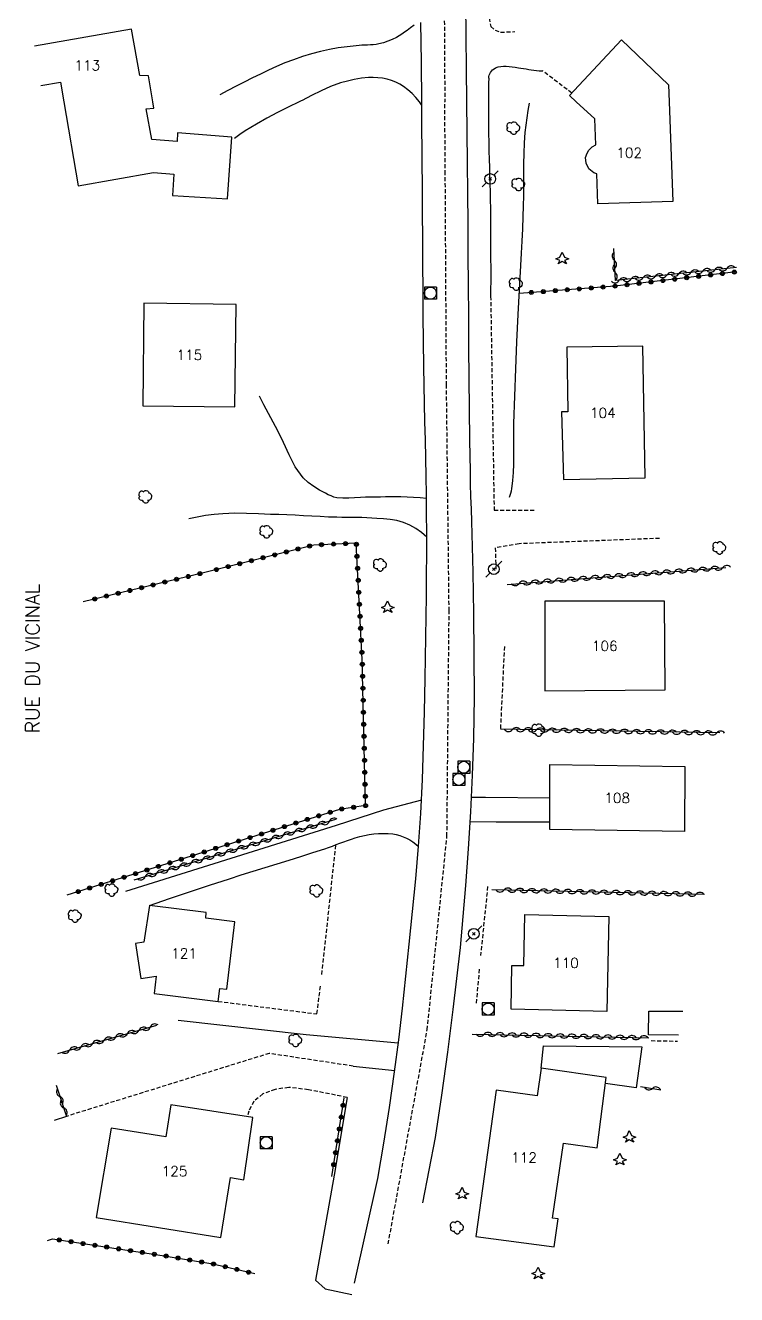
# Model space of a CAD drawing. Header units: millimetres. Extents: x 254000 to 255000, y 44022 to 45000.
# Drawn here: x 254123.8 to 254212.7, y 44022 to 44180.5 of the extents above; entities that cross this region are included whole.
import ezdxf
from ezdxf.enums import TextEntityAlignment as Align

# ---------------------------------------------------------------- set-up
doc = ezdxf.new("R2010")
doc.units = ezdxf.units.MM
doc.linetypes.add('DASHED', pattern=[0.75, 0.5, -0.25])
doc.layers.get('0').update_dxf_attribs({"linetype": 'CONTINUOUS'})
for name, color, linetype in [('W0001', 6, 'DASHED'), ('W0008', 7, 'CONTINUOUS'), ('W0017', 7, 'CONTINUOUS'), ('W0101', 7, 'CONTINUOUS'), ('W0104', 1, 'CONTINUOUS'), ('W0112', 1, 'DASHED'), ('W0211', 2, 'CONTINUOUS'), ('W0214', 2, 'CONTINUOUS'), ('W0300', 7, 'CONTINUOUS'), ('W0303', 7, 'CONTINUOUS'), ('W0310', 3, 'CONTINUOUS'), ('W0323', 7, 'CONTINUOUS'), ('W0333', 7, 'CONTINUOUS'), ('W0420', 7, 'CONTINUOUS'), ('W0473', 7, 'CONTINUOUS'), ('W0989', 7, 'CONTINUOUS'), ('W0991', 7, 'CONTINUOUS')]:
    doc.layers.add(name, color=color, linetype=linetype)
doc.styles.get("Standard").update_dxf_attribs({"font": 'romans.shx', "width": 0.85})

# ---------------------------------------------------------------- blocks, each defined once
blk = doc.blocks.new('T300')
for p, q in [((-0.8, 0.51), (-0.86, 0.34)), ((-0.86, 0.34), (-0.86, 0.17)), ((-0.86, 0.17), (-0.74, 0.06)), ((-0.69, 0.63), (-0.8, 0.51)), ((-0.8, -0.06), (-0.74, 0.06)), ((-0.74, 0.06), (-0.69, 0.11)), ((-0.57, 0.69), (-0.69, 0.63)), ((-0.46, 0.69), (-0.57, 0.69)), ((-0.29, 0.63), (-0.46, 0.69)), ((-0.29, 0.63), (-0.17, 0.74)), ((-0.23, 0.57), (-0.29, 0.63)), ((-0.17, 0.74), (-0.06, 0.8)), ((-0.06, 0.8), (0.06, 0.8)), ((0.06, 0.8), (0.23, 0.74)), ((0.23, 0.74), (0.34, 0.63)), ((0.34, 0.63), (0.4, 0.51)), ((0.46, 0.46), (0.34, 0.46)), ((0.4, 0.51), (0.4, 0.46)), ((0.57, 0.4), (0.46, 0.46)), ((0.57, 0.4), (0.69, 0.29)), ((0.69, 0.29), (0.74, 0.17)), ((0.74, 0.06), (0.69, -0.17)), ((0.74, 0.17), (0.74, 0.06)), ((-0.8, -0.17), (-0.8, -0.06)), ((-0.8, -0.23), (-0.8, -0.17)), ((-0.74, -0.34), (-0.8, -0.23)), ((-0.69, -0.4), (-0.74, -0.34)), ((-0.51, -0.46), (-0.69, -0.4)), ((-0.4, -0.46), (-0.51, -0.46)), ((-0.4, -0.46), (-0.34, -0.46)), ((-0.34, -0.46), (-0.34, -0.4)), ((-0.34, -0.51), (-0.34, -0.46)), ((-0.29, -0.63), (-0.34, -0.51)), ((-0.17, -0.74), (-0.29, -0.63)), ((-0.06, -0.8), (-0.17, -0.74)), ((0.06, -0.8), (-0.06, -0.8)), ((0.17, -0.74), (0.06, -0.8)), ((0.23, -0.69), (0.17, -0.74)), ((0.29, -0.46), (0.23, -0.46)), ((0.29, -0.63), (0.23, -0.69)), ((0.46, -0.4), (0.29, -0.46)), ((0.34, -0.51), (0.29, -0.63)), ((0.34, -0.51), (0.34, -0.46)), ((0.57, -0.34), (0.46, -0.4)), ((0.63, -0.29), (0.57, -0.34)), ((0.69, -0.17), (0.63, -0.29))]:
    blk.add_line(p, q)
blk = doc.blocks.new('T420')
for p, q in [((0.75, 0.75), (-0.75, 0.75)), ((-0.75, 0.75), (-0.75, -0.75)), ((0.75, 0.75), (0.75, -0.75)), ((0.75, -0.75), (-0.75, -0.75))]:
    blk.add_line(p, q)
blk.add_ellipse((0, 0), major_axis=(-0.53, 0.53), ratio=1, start_param=3.926991, end_param=10.210176)
blk = doc.blocks.new('T303')
for p, q in [((-0.77, 0), (-0.28, 0.21)), ((-0.28, -0.21), (-0.77, 0)), ((-0.28, 0.21), (0, 0.83)), ((0, 0.83), (0.28, 0.21)), ((0.28, 0.21), (0.83, 0)), ((0.83, 0), (0.28, -0.21)), ((-0.49, -0.63), (-0.28, -0.21)), ((0, -0.35), (-0.49, -0.63)), ((0.56, -0.63), (0, -0.35)), ((0.28, -0.21), (0.56, -0.63))]:
    blk.add_line(p, q)
blk = doc.blocks.new('T473')
for p, q in [((-0.166667, 0.166667), (0.166667, -0.166667)), ((-0.166667, -0.166667), (0.166667, 0.166667)), ((0.500001, 0.500001), (1.000002, 1.000002)), ((-1.000002, -1.000002), (-0.500001, -0.500001))]:
    blk.add_line(p, q)
blk.add_ellipse((0, 0), major_axis=(0.471405, 0.471405), ratio=1, start_param=5.4977871438, end_param=11.780972451)
blk = doc.blocks.new('t323o')
at = {"color": 0, "linetype": 'Continuous'}
for radius in [0.25, 0.15]:
    blk.add_circle((0, 0), radius, dxfattribs=at)
blk = doc.blocks.new('t310o')
at = {"color": 0, "linetype": 'Continuous'}
for centre, start, end in [((-0.5, 0.38), 216.8699, 323.1304), ((0.5, -0.37), 36.8699, 143.1303)]:
    blk.add_arc(centre, 0.625, start, end, dxfattribs=at)

msp = doc.modelspace()

# ---------------------------------------------------------------- linework, layer by layer
at = {"layer": 'W0001'}
for points in [[(254189.3, 44526.82), (254183.87, 44507.45), (254176.8, 44485.26), (254169.68, 44462.53), (254164.18, 44444.88), (254158.73, 44426.93), (254155.95, 44412.56), (254154.58, 44396.99), (254154.89, 44383.62), (254156.16, 44369.78), (254159.35, 44348.9), (254162.87, 44325.84), (254166.39, 44300.99), (254169.51, 44280.5), (254172.39, 44258.01), (254174.21, 44242.82), (254175.63, 44217.5), (254176.11, 44191.61), (254176.23, 44171)], [(254169.16, 44028.32), (254174.04, 44055.09), (254176.5, 44079.24), (254176.77, 44107.42), (254176.44, 44135.59), (254176.29, 44161.96), (254176.23, 44171)]]:
    msp.add_lwpolyline(points, dxfattribs=at)
at = {"layer": 'W0008'}
for points in [[(254178.81, 44183.32), (254178.85, 44179.21), (254178.9, 44175.11), (254178.94, 44171)], [(254173.35, 44171), (254173.3, 44175.96), (254173.25, 44180.91)], [(254164.95, 44023.41), (254164.95, 44023.41), (254167.88, 44036.49), (254167.88, 44036.49), (254167.88, 44036.49), (254167.88, 44036.49), (254167.88, 44036.49), (254168.63, 44040.93), (254169.31, 44045.37), (254169.95, 44049.83), (254170.48, 44053.8), (254170.94, 44057.78), (254171.38, 44061.76), (254171.79, 44065.75), (254172.2, 44069.83), (254172.6, 44073.92), (254172.95, 44078.01), (254173.23, 44082.11), (254173.44, 44086.32), (254173.58, 44090.53), (254173.68, 44094.74), (254173.77, 44098.94), (254173.82, 44101.53), (254173.86, 44104.12), (254173.9, 44106.71), (254173.93, 44109.3), (254173.95, 44111.89), (254173.97, 44114.48), (254173.97, 44117.07), (254173.96, 44119.66), (254173.94, 44121.93), (254173.91, 44124.21), (254173.86, 44126.49), (254173.8, 44128.76), (254173.75, 44131.04), (254173.69, 44133.31), (254173.64, 44135.59), (254173.61, 44137.87), (254173.57, 44141.08), (254173.54, 44144.29), (254173.51, 44147.5), (254173.49, 44150.71), (254173.47, 44153.91), (254173.46, 44157.12), (254173.43, 44160.33), (254173.41, 44163.54), (254173.39, 44165.41), (254173.38, 44167.27), (254173.36, 44169.14), (254173.35, 44171)], [(254178.94, 44171), (254178.98, 44167.2), (254179.01, 44163.4), (254179.05, 44159.6), (254179.09, 44155.81), (254179.12, 44151.94), (254179.15, 44148.07), (254179.18, 44144.2), (254179.2, 44140.33), (254179.23, 44136.46), (254179.27, 44132.59), (254179.32, 44128.72), (254179.38, 44124.85), (254179.42, 44123.27), (254179.46, 44121.7), (254179.51, 44120.13), (254179.56, 44118.55), (254179.61, 44116.98), (254179.66, 44115.4), (254179.7, 44113.83), (254179.73, 44112.25), (254179.81, 44107.06), (254179.87, 44101.86), (254179.89, 44096.66), (254179.81, 44091.47), (254179.66, 44086.87), (254179.44, 44082.28), (254179.16, 44077.69), (254178.83, 44073.11), (254178.5, 44069.23), (254178.13, 44065.35), (254177.71, 44061.47), (254177.25, 44057.6), (254176.56, 44052.26), (254175.82, 44046.92), (254175.01, 44041.6), (254173.43, 44033.44), (254173.43, 44033.44)]]:
    msp.add_lwpolyline(points, dxfattribs=at)
at = {"layer": 'W0017'}
for points in [[(254172.39, 44180.57), (254171.95, 44180.24), (254171.51, 44179.92), (254171.19, 44179.69), (254170.87, 44179.45), (254170.54, 44179.23), (254170.19, 44179.03), (254169.67, 44178.78), (254169.13, 44178.56), (254168.58, 44178.38), (254168.01, 44178.24), (254167.66, 44178.17), (254167.3, 44178.13), (254166.94, 44178.1), (254166.59, 44178.09), (254166.23, 44178.08), (254165.87, 44178.07), (254165.52, 44178.05), (254165.16, 44178.01), (254164.04, 44177.87), (254162.92, 44177.72), (254161.81, 44177.53), (254160.7, 44177.3), (254159.57, 44177), (254158.45, 44176.65), (254157.34, 44176.26), (254156.24, 44175.85), (254155.22, 44175.42), (254154.2, 44174.96), (254153.2, 44174.47), (254152.21, 44173.98), (254151.18, 44173.47), (254150.16, 44172.94), (254149.15, 44172.41), (254148.14, 44171.86)], [(254181.73, 44173.96), (254181.75, 44174.14), (254181.79, 44174.31), (254181.85, 44174.48), (254181.94, 44174.64), (254182.06, 44174.82), (254182.21, 44174.98), (254182.38, 44175.12), (254182.56, 44175.23), (254182.89, 44175.35), (254183.22, 44175.41), (254183.56, 44175.43), (254183.89, 44175.43), (254184.28, 44175.42), (254184.66, 44175.37), (254185.04, 44175.31), (254185.42, 44175.26), (254185.74, 44175.21), (254186.06, 44175.16), (254186.39, 44175.1), (254186.71, 44175.04), (254187.03, 44174.98), (254187.35, 44174.93), (254187.68, 44174.89), (254188.01, 44174.86), (254188.11, 44174.86), (254188.22, 44174.86), (254188.32, 44174.86), (254188.43, 44174.87)], [(254173.07, 44171), (254172.63, 44171.54), (254172.15, 44172.04), (254171.63, 44172.5), (254171.07, 44172.92), (254170.6, 44173.22), (254170.1, 44173.47), (254169.58, 44173.67), (254169.04, 44173.83), (254168.46, 44173.95), (254167.87, 44174.01), (254167.28, 44174.03), (254166.69, 44174.02), (254165.81, 44173.94), (254164.93, 44173.79), (254164.07, 44173.59), (254163.22, 44173.35), (254161.97, 44172.9), (254160.77, 44172.35), (254159.58, 44171.77), (254158.4, 44171.18), (254158.3, 44171.14), (254158.21, 44171.09), (254158.11, 44171.05), (254158.02, 44171)], [(254158.02, 44171), (254156.67, 44170.34), (254155.34, 44169.66), (254154.02, 44168.96), (254152.71, 44168.22), (254152.01, 44167.8), (254151.31, 44167.36), (254150.63, 44166.9), (254149.95, 44166.43)], [(254173.34, 44170.61), (254173.07, 44171)], [(254173.94, 44121.43), (254173.14, 44121.51), (254172.34, 44121.57), (254171.53, 44121.61), (254170.73, 44121.64), (254170.1, 44121.65), (254169.47, 44121.65), (254168.84, 44121.64), (254168.21, 44121.63), (254167.58, 44121.61), (254166.95, 44121.6), (254166.32, 44121.59), (254165.69, 44121.57), (254164.96, 44121.54), (254164.23, 44121.49), (254163.49, 44121.47), (254162.75, 44121.54), (254162.38, 44121.63), (254162.02, 44121.76), (254161.67, 44121.91), (254161.34, 44122.09), (254160.59, 44122.49), (254159.86, 44122.94), (254159.17, 44123.45), (254158.55, 44124.04), (254157.55, 44125.4), (254156.77, 44126.9), (254156.08, 44128.43), (254155.36, 44129.91), (254154.78, 44130.98), (254154.21, 44132.06), (254153.64, 44133.13), (254153.08, 44134.21)], [(254173.98, 44116.62), (254173.33, 44117.18), (254172.62, 44117.68), (254171.86, 44118.11), (254171.06, 44118.45), (254170.25, 44118.68), (254169.41, 44118.81), (254168.56, 44118.89), (254167.73, 44118.95), (254167.11, 44119), (254166.48, 44119.03), (254165.86, 44119.05), (254165.23, 44119.05), (254164.61, 44119.06), (254163.99, 44119.06), (254163.36, 44119.07), (254162.74, 44119.09), (254161.7, 44119.13), (254160.66, 44119.18), (254159.63, 44119.23), (254158.59, 44119.28), (254157.55, 44119.34), (254156.52, 44119.39), (254155.48, 44119.43), (254154.44, 44119.46), (254152.96, 44119.52), (254151.48, 44119.57), (254149.99, 44119.59), (254148.5, 44119.53), (254147.43, 44119.44), (254146.36, 44119.31), (254145.29, 44119.13), (254144.24, 44118.91)], [(254173.32, 44083.76), (254168.56, 44082.52), (254162.68, 44080.59), (254136.35, 44072.35)], [(254189.34, 44084.01), (254181.32, 44084.11), (254179.57, 44084.11)], [(254179.4, 44081.08), (254182.66, 44081.04), (254189.35, 44081.07)], [(254139.35, 44070.61), (254141.84, 44071.46), (254144.33, 44072.3), (254146.83, 44073.12), (254149.33, 44073.94), (254150.81, 44074.42), (254152.3, 44074.88), (254153.79, 44075.34), (254155.28, 44075.8), (254156.78, 44076.26), (254158.26, 44076.73), (254159.75, 44077.21), (254161.23, 44077.69), (254161.71, 44077.86), (254162.19, 44078.03), (254162.66, 44078.21), (254163.13, 44078.39), (254163.61, 44078.57), (254164.08, 44078.74), (254164.57, 44078.9), (254165.05, 44079.04), (254165.62, 44079.2), (254166.2, 44079.34), (254166.78, 44079.45), (254167.37, 44079.54), (254167.96, 44079.59), (254168.55, 44079.61), (254169.14, 44079.6), (254169.74, 44079.54), (254170.17, 44079.45), (254170.61, 44079.34), (254171.03, 44079.19), (254171.44, 44079.01), (254171.85, 44078.8), (254172.23, 44078.55), (254172.6, 44078.28), (254172.95, 44077.97)], [(254170.41, 44053.41), (254158.9, 44054.45), (254142.92, 44056.22)]]:
    msp.add_lwpolyline(points, dxfattribs=at)
at = {"layer": 'W0101'}
for points in [[(254137.11, 44180.09), (254124.99, 44177.95)], [(254139.75, 44171), (254139.24, 44174.24), (254138.14, 44174.3), (254137.11, 44180.09)], [(254192.66, 44171), (254191.81, 44171.78), (254198.32, 44178.73)], [(254198.32, 44178.73), (254204.17, 44173.1), (254204.25, 44171)], [(254125.75, 44173.05), (254128.23, 44173.45), (254128.64, 44171)], [(254128.64, 44171), (254130.42, 44160.51), (254139.86, 44162.17), (254142.38, 44161.95), (254142.22, 44159.28), (254149.07, 44158.89), (254149.63, 44166.59), (254142.86, 44167.11), (254142.81, 44166.05), (254139.64, 44166.3), (254138.91, 44170.14), (254139.87, 44170.22), (254139.75, 44171)], [(254204.25, 44171), (254204.73, 44158.54), (254195.34, 44158.26), (254195.21, 44161.99), (254194.85, 44162.13), (254194.24, 44162.63), (254193.91, 44163.34), (254193.81, 44164.04), (254194, 44164.57), (254194.21, 44164.97), (254194.64, 44165.37), (254195.09, 44165.61), (254194.96, 44168.88), (254192.66, 44171)]]:
    msp.add_lwpolyline(points, dxfattribs=at)
for points in [[(254150.02, 44132.9), (254150.15, 44145.67), (254138.63, 44145.85), (254138.51, 44133.01), (254150.02, 44132.9)], [(254201.28, 44124.03), (254200.96, 44140.47), (254191.48, 44140.34), (254191.62, 44132.26), (254190.81, 44132.26), (254191.06, 44123.81)], [(254203.66, 44108.62), (254188.72, 44108.61), (254188.72, 44097.42), (254203.75, 44097.54)], [(254206.16, 44079.83), (254189.35, 44080.1), (254189.34, 44088.22), (254206.22, 44087.97), (254206.16, 44079.83)], [(254150, 44068.57), (254146.39, 44069), (254146.44, 44069.74), (254139.35, 44070.61), (254138.64, 44066.03), (254137.6, 44065.87), (254138.27, 44061.47), (254140.18, 44061.77), (254139.93, 44059.59), (254147.94, 44058.62), (254148.14, 44060.25), (254149, 44060.14)], [(254186.1, 44063.1), (254186.22, 44069.47), (254196.74, 44069.21), (254196.47, 44057.37), (254184.52, 44057.66), (254184.62, 44063.12)], [(254182.64, 44047.53), (254180.1, 44029.25), (254189.89, 44027.94), (254190.4, 44031.46), (254189.68, 44031.56), (254191.06, 44040.9), (254195.27, 44040.33), (254196.39, 44049.1), (254188.25, 44050.29), (254187.75, 44046.81)], [(254152.27, 44044.13), (254142.02, 44045.68), (254141.4, 44041.71), (254134.55, 44042.78), (254132.7, 44031.61), (254148.27, 44029.14), (254149.45, 44036.61), (254151.11, 44036.33)]]:
    msp.add_lwpolyline(points, close=True, dxfattribs=at)
at = {"layer": 'W0104'}
for points in [[(254205.42, 44054.41), (254201.68, 44054.44), (254201.7, 44057.42), (254205.98, 44057.38)], [(254188.25, 44050.29), (254188.58, 44053.05), (254200.83, 44052.95), (254200.12, 44047.81), (254196.3, 44048.36)]]:
    msp.add_lwpolyline(points, dxfattribs=at)
at = {"layer": 'W0112'}
for points in [[(254181.79, 44182.85), (254181.79, 44181.47), (254181.97, 44180.4), (254182.53, 44179.95), (254183.18, 44179.69), (254184.98, 44179.77)], [(254192.1, 44172.09), (254188.43, 44174.87)], [(254181.96, 44146.71), (254182.39, 44120), (254187.55, 44119.99)], [(254203.07, 44116.46), (254185.5, 44115.79), (254182.54, 44115.29), (254182.61, 44112.63)], [(254183.67, 44102.96), (254183.18, 44092.61)], [(254162.58, 44078.14), (254160.82, 44061.83)], [(254181.58, 44072.98), (254180.71, 44064.37)], [(254180.53, 44062.65), (254180.15, 44058.32)], [(254160.26, 44057.06), (254160.72, 44060.74)], [(254147.94, 44058.62), (254160.26, 44057.06)], [(254202, 44053.72), (254205.28, 44053.66)], [(254164.77, 44050.53), (254154.3, 44052.12), (254128.96, 44044.26)], [(254164.03, 44046.62), (254159.19, 44047.59), (254156.75, 44047.87), (254155.03, 44047.62), (254153.52, 44047.06), (254152.38, 44046.15), (254151.75, 44044.91), (254151.55, 44044.24)]]:
    msp.add_lwpolyline(points, dxfattribs=at)
at = {"layer": 'W0211'}
msp.add_lwpolyline([(254184.3, 44121.59), (254184.4, 44121.85), (254184.49, 44122.12), (254184.56, 44122.39), (254184.61, 44122.67), (254184.74, 44123.68), (254184.82, 44124.7), (254184.86, 44125.73), (254184.86, 44126.75), (254184.85, 44127.77), (254184.84, 44128.79), (254184.84, 44129.8), (254184.86, 44130.82), (254184.98, 44134.22), (254185.11, 44137.63), (254185.24, 44141.03), (254185.39, 44144.43), (254185.46, 44145.96), (254185.55, 44147.49), (254185.63, 44149.01), (254185.73, 44150.54), (254185.82, 44152.07), (254185.9, 44153.6), (254185.98, 44155.13), (254186.04, 44156.66), (254186.08, 44157.97), (254186.1, 44159.29), (254186.1, 44160.6), (254186.1, 44161.91), (254186.11, 44163.23), (254186.14, 44164.55), (254186.2, 44165.86), (254186.29, 44167.17), (254186.38, 44168.09), (254186.51, 44169), (254186.66, 44169.91), (254186.83, 44170.81)], dxfattribs=at)
at = {"layer": 'W0214'}
for points in [[(254181.73, 44173.96), (254181.71, 44173.33), (254181.69, 44172.71), (254181.68, 44172.08), (254181.67, 44171.46), (254181.67, 44171.34), (254181.67, 44171.23), (254181.67, 44171.11), (254181.67, 44171)], [(254181.67, 44171), (254181.67, 44169.71), (254181.69, 44168.43), (254181.71, 44167.14), (254181.73, 44165.86), (254181.75, 44164.84), (254181.77, 44163.82), (254181.8, 44162.8), (254181.83, 44161.79), (254181.85, 44160.77), (254181.88, 44159.75), (254181.9, 44158.73), (254181.92, 44157.72), (254181.95, 44154.96), (254181.96, 44152.21), (254181.97, 44149.46), (254181.96, 44146.71)]]:
    msp.add_lwpolyline(points, dxfattribs=at)
at = {"layer": 'W0310'}
for points in [[(254212.67, 44150.32), (254197.56, 44148.66), (254197.33, 44152.68)], [(254184.02, 44110.72), (254211.32, 44112.81)], [(254210.58, 44092.15), (254183.18, 44092.61)], [(254162.58, 44081.35), (254137.38, 44073.77)], [(254208.69, 44071.99), (254182.12, 44072.56)], [(254127.91, 44052.12), (254140.27, 44055.63)], [(254179.64, 44054.54), (254201.73, 44054.06)], [(254127.69, 44048.17), (254128.96, 44044.26)], [(254200.68, 44047.99), (254203.23, 44047.58)]]:
    msp.add_lwpolyline(points, dxfattribs=at)
at = {"layer": 'W0323'}
for points in [[(254212.64, 44149.75), (254197.47, 44147.96), (254185.54, 44147.07)], [(254166.33, 44083.08), (254165.92, 44101.33), (254165.18, 44115.87), (254159.87, 44115.63), (254146.26, 44112.21)], [(254146.26, 44112.21), (254131.06, 44108.54)], [(254166.33, 44083.08), (254163.06, 44082.61), (254139.38, 44075.14), (254129.01, 44071.89)], [(254162.11, 44036.75), (254163.68, 44046.57)], [(254126.61, 44028.76), (254127.21, 44028.95), (254140.91, 44026.89), (254147.26, 44025.82), (254152.51, 44024.61), (254152.51, 44024.61), (254152.51, 44024.61)]]:
    msp.add_lwpolyline(points, dxfattribs=at)
at = {"layer": 'W0333'}
for points in [[(254164.77, 44050.53), (254169.97, 44049.98)], [(254164.03, 44046.62), (254162.41, 44036.93), (254160.09, 44023.8), (254161.27, 44022.71), (254164.61, 44021.99)], [(254128.96, 44044.26), (254127.44, 44043.75)]]:
    msp.add_lwpolyline(points, dxfattribs=at)

# ---------------------------------------------------------------- block references
at = {"layer": 'W0300'}
for p in [(254184.84, 44167.7), (254185.46, 44160.66), (254185.15, 44148.22), (254138.87, 44121.65), (254153.98, 44117.28), (254210.56, 44115.26), (254168.17, 44113.13), (254187.96, 44092.5), (254134.63, 44072.52), (254160.23, 44072.42), (254130.05, 44069.27), (254157.6, 44053.73), (254177.78, 44030.35)]:
    msp.add_blockref('T300', p, dxfattribs=at)
at = {"layer": 'W0303'}
for p in [(254190.89, 44151.38), (254169.08, 44107.84), (254199.28, 44041.66), (254198.09, 44038.82), (254178.39, 44034.57), (254187.88, 44024.61)]:
    msp.add_blockref('T303', p, dxfattribs=at)
at = {"layer": 'W0310'}
for p, rotation in [((254197.42, 44151.19), 93.22792018609451), ((254197.5, 44149.69), 93.22792018609451), ((254202.5, 44149.2), 186.2698065908243), ((254203.99, 44149.37), 186.2698065908243), ((254205.48, 44149.53), 186.2698065908243), ((254206.97, 44149.69), 186.2698065908243), ((254208.46, 44149.86), 186.2698065908243), ((254209.96, 44150.02), 186.2698065908243), ((254211.45, 44150.19), 186.2698065908243), ((254198.03, 44148.71), 186.2698065908243), ((254199.52, 44148.87), 186.2698065908243), ((254201.01, 44149.04), 186.2698065908243), ((254210.94, 44112.78), 4.379114499861846), ((254190, 44111.18), 4.379114499861846), ((254191.5, 44111.29), 4.379114499861846), ((254192.99, 44111.41), 4.379114499861846), ((254194.49, 44111.52), 4.379114499861846), ((254195.99, 44111.64), 4.379114499861846), ((254197.48, 44111.75), 4.379114499861846), ((254198.98, 44111.87), 4.379114499861846), ((254200.47, 44111.98), 4.379114499861846), ((254201.97, 44112.1), 4.379114499861846), ((254203.46, 44112.21), 4.379114499861846), ((254204.96, 44112.32), 4.379114499861846), ((254206.46, 44112.44), 4.379114499861846), ((254207.95, 44112.55), 4.379114499861846), ((254209.45, 44112.67), 4.379114499861846), ((254185.52, 44110.84), 4.379114499861846), ((254187.01, 44110.95), 4.379114499861846), ((254188.51, 44111.06), 4.379114499861846), ((254184.68, 44092.58), 179.0371822498744), ((254186.18, 44092.56), 179.0371822498744), ((254187.68, 44092.53), 179.0371822498744), ((254189.18, 44092.51), 179.0371822498744), ((254190.68, 44092.48), 179.0371822498744), ((254192.18, 44092.46), 179.0371822498744), ((254193.68, 44092.43), 179.0371822498744), ((254195.18, 44092.41), 179.0371822498744), ((254196.68, 44092.38), 179.0371822498744), ((254198.18, 44092.36), 179.0371822498744), ((254199.68, 44092.33), 179.0371822498744), ((254201.18, 44092.31), 179.0371822498744), ((254202.68, 44092.28), 179.0371822498744), ((254204.18, 44092.26), 179.0371822498744), ((254205.68, 44092.23), 179.0371822498744), ((254207.18, 44092.2), 179.0371822498744), ((254208.68, 44092.18), 179.0371822498744), ((254210.18, 44092.15), 179.0371822498744), ((254161.8, 44081.11), 196.7209335133276), ((254156.05, 44079.38), 196.7209335133276), ((254157.49, 44079.82), 196.7209335133276), ((254158.92, 44080.25), 196.7209335133276), ((254160.36, 44080.68), 196.7209335133276), ((254150.31, 44077.66), 196.7209335133276), ((254151.74, 44078.09), 196.7209335133276), ((254153.18, 44078.52), 196.7209335133276), ((254154.61, 44078.95), 196.7209335133276), ((254146, 44076.36), 196.7209335133276), ((254147.43, 44076.79), 196.7209335133276), ((254148.87, 44077.23), 196.7209335133276), ((254140.25, 44074.64), 196.7209335133276), ((254141.69, 44075.07), 196.7209335133276), ((254143.12, 44075.5), 196.7209335133276), ((254144.56, 44075.93), 196.7209335133276), ((254138.81, 44074.21), 196.7209335133276), ((254183.62, 44072.53), 178.7629858094421), ((254185.12, 44072.5), 178.7629858094421), ((254186.62, 44072.46), 178.7629858094421), ((254188.12, 44072.43), 178.7629858094421), ((254189.62, 44072.4), 178.7629858094421), ((254191.12, 44072.37), 178.7629858094421), ((254192.62, 44072.33), 178.7629858094421), ((254194.12, 44072.3), 178.7629858094421), ((254195.62, 44072.27), 178.7629858094421), ((254197.12, 44072.24), 178.7629858094421), ((254198.62, 44072.2), 178.7629858094421), ((254200.12, 44072.17), 178.7629858094421), ((254201.62, 44072.14), 178.7629858094421), ((254203.12, 44072.11), 178.7629858094421), ((254204.61, 44072.08), 178.7629858094421), ((254206.11, 44072.04), 178.7629858094421), ((254207.61, 44072.01), 178.7629858094421), ((254135.12, 44054.17), 15.84098767534375), ((254136.57, 44054.58), 15.84098767534375), ((254138.01, 44054.99), 15.84098767534375), ((254139.45, 44055.4), 15.84098767534375), ((254181.14, 44054.51), 358.7476484911829), ((254182.64, 44054.48), 358.7476484911829), ((254184.14, 44054.44), 358.7476484911829), ((254185.64, 44054.41), 358.7476484911829), ((254187.14, 44054.38), 358.7476484911829), ((254188.64, 44054.34), 358.7476484911829), ((254190.14, 44054.31), 358.7476484911829), ((254191.64, 44054.28), 358.7476484911829), ((254193.13, 44054.25), 358.7476484911829), ((254194.63, 44054.21), 358.7476484911829), ((254196.13, 44054.18), 358.7476484911829), ((254197.63, 44054.15), 358.7476484911829), ((254199.13, 44054.11), 358.7476484911829), ((254200.63, 44054.08), 358.7476484911829), ((254129.35, 44052.53), 15.84098767534375), ((254130.8, 44052.94), 15.84098767534375), ((254132.24, 44053.35), 15.84098767534375), ((254133.68, 44053.76), 15.84098767534375), ((254202.17, 44047.75), 350.9049954444578), ((254128.15, 44046.74), 288.0013573366563), ((254128.62, 44045.32), 288.0013573366563)]:
    msp.add_blockref('t310o', p, dxfattribs=dict(at, rotation=rotation))
at = {"layer": 'W0323'}
for p, rotation in [((254207.94, 44149.19), 186.709160069225), ((254209.43, 44149.37), 186.709160069225), ((254210.91, 44149.54), 186.709160069225), ((254212.4, 44149.72), 186.709160069225), ((254193.02, 44147.63), 184.2770912104816), ((254194.52, 44147.74), 184.2770912104816), ((254196.01, 44147.85), 184.2770912104816), ((254197.51, 44147.97), 186.709160069225), ((254199, 44148.14), 186.709160069225), ((254200.49, 44148.32), 186.709160069225), ((254201.98, 44148.49), 186.709160069225), ((254203.47, 44148.67), 186.709160069225), ((254204.96, 44148.84), 186.709160069225), ((254206.45, 44149.02), 186.709160069225), ((254187.04, 44147.18), 184.2770912104816), ((254188.53, 44147.29), 184.2770912104816), ((254190.03, 44147.41), 184.2770912104816), ((254191.52, 44147.52), 184.2770912104816), ((254154.99, 44114.4), 194.1332759912263), ((254156.44, 44114.77), 194.1332759912263), ((254157.89, 44115.14), 194.1332759912263), ((254159.35, 44115.5), 194.1332759912263), ((254160.83, 44115.67), 182.5232662334552), ((254162.33, 44115.74), 182.5232662334552), ((254163.83, 44115.81), 182.5232662334552), ((254165.19, 44115.72), 92.92629806487854), ((254149.17, 44112.94), 194.1332759912263), ((254150.62, 44113.3), 194.1332759912263), ((254152.08, 44113.67), 194.1332759912263), ((254153.53, 44114.04), 194.1332759912263), ((254165.26, 44114.22), 92.92629806487854), ((254142.72, 44111.35), 193.5454440162293), ((254144.18, 44111.7), 193.5454440162293), ((254145.64, 44112.06), 193.5454440162293), ((254147.71, 44112.57), 194.1332759912263), ((254165.34, 44112.72), 92.92629806487854), ((254165.42, 44111.22), 92.92629806487854), ((254135.43, 44109.6), 193.5454440162293), ((254136.89, 44109.95), 193.5454440162293), ((254138.35, 44110.3), 193.5454440162293), ((254139.8, 44110.65), 193.5454440162293), ((254141.26, 44111), 193.5454440162293), ((254165.49, 44109.72), 92.92629806487854), ((254132.51, 44108.89), 193.5454440162293), ((254133.97, 44109.25), 193.5454440162293), ((254165.57, 44108.23), 92.92629806487854), ((254165.65, 44106.73), 92.92629806487854), ((254165.72, 44105.23), 92.92629806487854), ((254165.8, 44103.73), 92.92629806487854), ((254165.87, 44102.23), 92.92629806487854), ((254165.93, 44100.74), 91.29952794942479), ((254165.97, 44099.24), 91.29952794942479), ((254166, 44097.74), 91.29952794942479), ((254166.04, 44096.24), 91.29952794942479), ((254166.07, 44094.74), 91.29952794942479), ((254166.1, 44093.24), 91.29952794942479), ((254166.14, 44091.74), 91.29952794942479), ((254166.17, 44090.24), 91.29952794942479), ((254166.21, 44088.74), 91.29952794942479), ((254166.24, 44087.24), 91.29952794942479), ((254166.27, 44085.74), 91.29952794942479), ((254166.31, 44084.24), 91.29952794942479), ((254163.36, 44082.66), 188.1276545487046), ((254164.84, 44082.87), 188.1276545487046), ((254166.33, 44083.08), 188.1276545487046), ((254159.06, 44081.35), 197.5156099722076), ((254160.49, 44081.8), 197.5156099722076), ((254161.92, 44082.25), 197.5156099722076), ((254153.34, 44079.54), 197.5156099722076), ((254154.77, 44080), 197.5156099722076), ((254156.2, 44080.45), 197.5156099722076), ((254157.63, 44080.9), 197.5156099722076), ((254149.04, 44078.19), 197.5156099722076), ((254150.47, 44078.64), 197.5156099722076), ((254151.91, 44079.09), 197.5156099722076), ((254143.32, 44076.38), 197.5156099722076), ((254144.75, 44076.84), 197.5156099722076), ((254146.18, 44077.29), 197.5156099722076), ((254147.61, 44077.74), 197.5156099722076), ((254139.03, 44075.03), 197.4048185227961), ((254140.46, 44075.48), 197.5156099722076), ((254141.89, 44075.93), 197.5156099722076), ((254133.31, 44073.24), 197.4048185227961), ((254134.74, 44073.68), 197.4048185227961), ((254136.17, 44074.13), 197.4048185227961), ((254137.6, 44074.58), 197.4048185227961), ((254130.44, 44072.34), 197.4048185227961), ((254131.87, 44072.79), 197.4048185227961), ((254163.53, 44045.64), 80.96051719655165), ((254163.29, 44044.16), 80.96051719655165), ((254163.06, 44042.68), 80.96051719655165), ((254162.82, 44041.2), 80.96051719655165), ((254162.35, 44038.23), 80.96051719655165), ((254162.59, 44039.72), 80.96051719655165), ((254128.07, 44028.82), 351.4855956720622), ((254129.55, 44028.6), 351.4855956720622), ((254131.04, 44028.37), 351.4855956720622), ((254132.52, 44028.15), 351.4855956720622), ((254134, 44027.93), 351.4855956720622), ((254135.49, 44027.71), 351.4855956720622), ((254136.97, 44027.48), 351.4855956720622), ((254138.45, 44027.26), 351.4855956720622), ((254139.94, 44027.04), 351.4855956720622), ((254141.42, 44026.81), 350.4338069950824), ((254142.9, 44026.56), 350.4338069950824), ((254144.38, 44026.31), 350.4338069950824), ((254145.86, 44026.06), 350.4338069950824), ((254147.34, 44025.81), 346.9870030030212), ((254148.8, 44025.47), 346.9870030030212), ((254150.26, 44025.13), 346.9870030030212), ((254151.72, 44024.79), 346.9870030030212)]:
    msp.add_blockref('t323o', p, dxfattribs=dict(at, rotation=rotation))
at = {"layer": 'W0420'}
for p in [(254174.44, 44147.09), (254178.59, 44087.86), (254177.99, 44086.35), (254181.64, 44057.67), (254153.93, 44040.96)]:
    msp.add_blockref('T420', p, dxfattribs=at)
at = {"layer": 'W0473'}
for p in [(254181.91, 44161.36), (254182.36, 44112.61), (254179.86, 44067.07)]:
    msp.add_blockref('T473', p, dxfattribs=at)

# ---------------------------------------------------------------- texts
at = {"layer": 'W0989'}
msp.add_text('RUE DU VICINAL', height=1.75, rotation=90.0198, dxfattribs=at).set_placement((254125.6, 44092.1))
at = {"layer": 'W0991'}
for s, p in [('113', (254131.57, 44175.55)), ('102', (254199.26, 44164.63)), ('115', (254144.33, 44139.37)), ('104', (254195.97, 44132.14)), ('106', (254196.21, 44103.02)), ('108', (254197.77, 44084.03)), ('121', (254143.66, 44064.62)), ('110', (254191.36, 44063.42)), ('112', (254186.13, 44039.11)), ('125', (254142.47, 44037.41))]:
    msp.add_text(s, height=1.25, dxfattribs=at).set_placement(p, align=Align.MIDDLE_CENTER)

doc.saveas('drawing.dxf')
